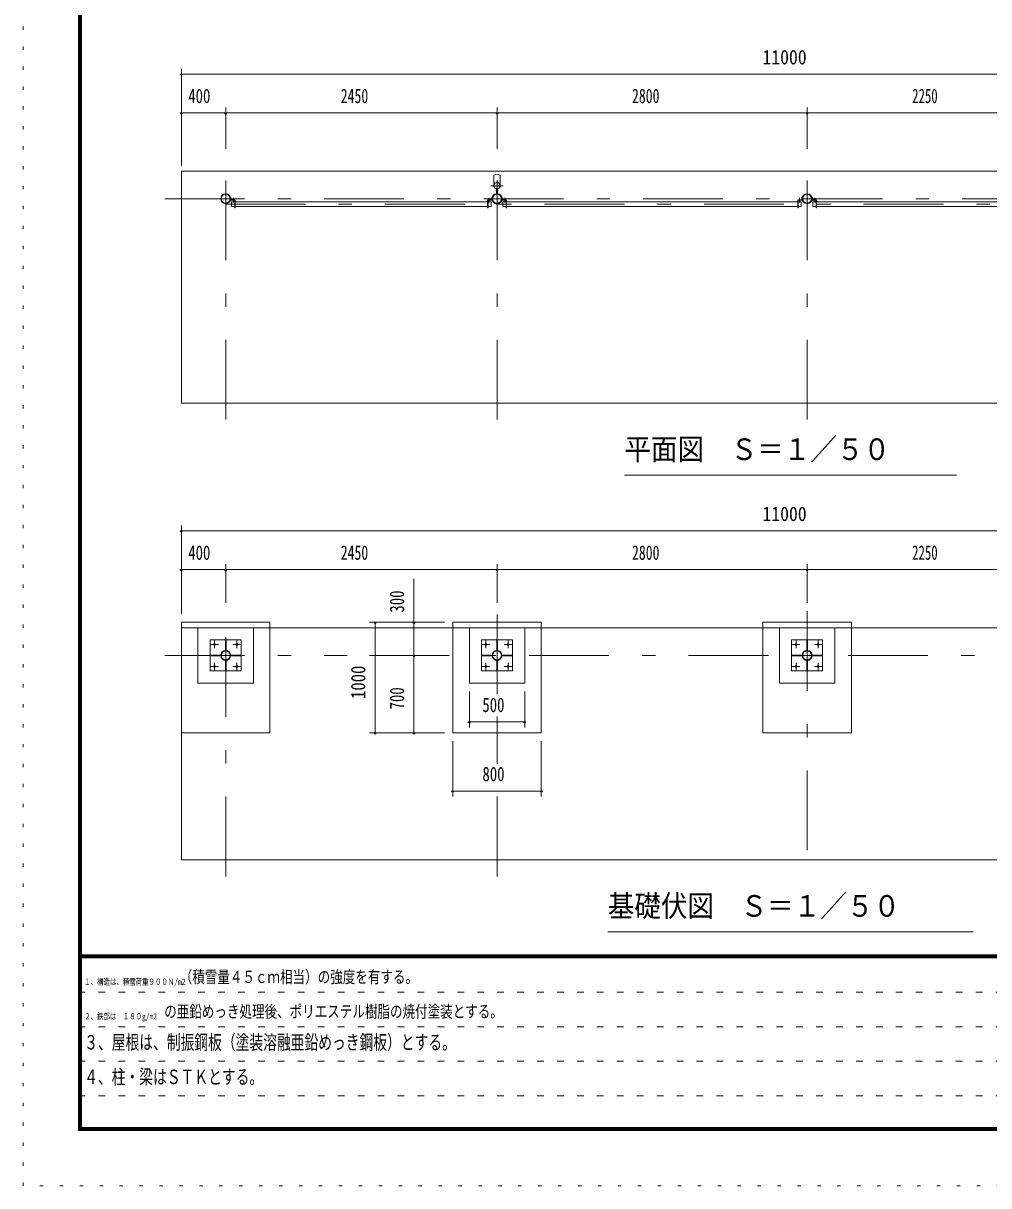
# Model space of a CAD drawing. Units: millimetres, scale not verified, with parts at other scales. Extents: x -25340 to 25345, y -10500 to 10500.
# Drawn here: x -4355 to 4362, y -10500 to 0 of the extents above; entities that cross this region are included whole.
import ezdxf
from ezdxf.enums import TextEntityAlignment as Align

# ---------------------------------------------------------------- set-up
doc = ezdxf.new("R2010")
doc.units = ezdxf.units.MM
doc.header["$LTSCALE"] = 60
for name, pattern in [('USER1', [3, 1, -2]), ('USER3', [24, 12, -5, 2, -5]), ('USER4', [3, 0.5, -2.5])]:
    doc.linetypes.add(name, pattern=pattern)
doc.layers.add('0-1_0-F', color=7, linetype='Continuous')
for name, color, linetype, lineweight in [('0-2_1-05BOLD', 7, 'Continuous', 18), ('0-3_1-25CENTER', 3, 'USER3', 18), ('0-5_1-55DIM', 3, 'Continuous', 18), ('0-C_F-F', 5, 'Continuous', 18), ('0-D_F-E_J_ADD', 5, 'USER4', 18)]:
    doc.layers.add(name, color=color, linetype=linetype, lineweight=lineweight)
doc.styles.add('ＭＳ ゴシック', font='')
doc.styles.get('ＭＳ ゴシック').set_extended_font_data('MS Gothic')

msp = doc.modelspace()

# ---------------------------------------------------------------- linework, layer by layer
at = {"layer": '0-2_1-05BOLD'}
for p, q in [((-105.3, -1457.81), (-105.3, -1373.23)), ((-50.3, -1457.81), (-50.3, -1373.23)), ((-2483.25, -1593.33), (-2483.25, -1573.33)), ((-125.55, -1573.33), (-122.35, -1573.33)), ((-125.55, -1593.33), (-125.55, -1573.33)), ((-122.35, -1593.33), (-122.35, -1573.33)), ((-82.41, -1496.06), (-82.41, -1539.41)), ((-80.8, -1494.67), (-80.8, -1540.88)), ((-74.81, -1494.67), (-74.81, -1540.88)), ((-73.2, -1496.06), (-73.2, -1539.41)), ((-33.25, -1593.33), (-33.25, -1573.33)), ((2677.65, -1593.33), (2677.65, -1573.33)), ((2766.75, -1593.33), (2766.75, -1573.33)), ((2769.95, -1573.33), (2766.75, -1573.33)), ((2769.95, -1593.33), (2769.95, -1573.33)), ((-2448.45, -1595.33), (-2478.05, -1595.33)), ((-2478.05, -1598.53), (-2448.45, -1598.53)), ((-2446.45, -1655.83), (-2475.3, -1655.83)), ((-2446.45, -1600.53), (-2446.45, -1666.33)), ((-2443.25, -1666.33), (-2446.45, -1666.33)), ((-2443.25, -1600.53), (-2443.25, -1666.33)), ((-162.35, -1613.13), (-2443.25, -1613.13)), ((-162.35, -1655.83), (-2443.25, -1655.83)), ((-162.35, -1600.53), (-162.35, -1666.33)), ((-162.35, -1666.33), (-159.15, -1666.33)), ((-159.15, -1600.53), (-159.15, -1666.33)), ((-159.15, -1655.83), (-130.3, -1655.83)), ((-157.15, -1595.33), (-127.55, -1595.33)), ((-127.55, -1598.53), (-157.15, -1598.53)), ((1.55, -1595.33), (-28.05, -1595.33)), ((-28.05, -1598.53), (1.55, -1598.53)), ((-25.3, -1613.13), (-25.3, -1655.83)), ((3.55, -1613.13), (-25.3, -1613.13)), ((3.55, -1655.83), (-25.3, -1655.83)), ((3.55, -1600.53), (3.55, -1666.33)), ((6.75, -1666.33), (3.55, -1666.33)), ((6.75, -1600.53), (6.75, -1666.33)), ((6.75, -1613.13), (2637.65, -1613.13)), ((6.75, -1655.83), (2637.65, -1655.83)), ((2640.85, -1600.53), (2640.85, -1666.33)), ((2640.85, -1655.83), (2669.7, -1655.83)), ((2642.85, -1595.33), (2672.45, -1595.33)), ((2672.45, -1598.53), (2642.85, -1598.53)), ((2801.55, -1595.33), (2771.95, -1595.33)), ((2771.95, -1598.53), (2801.55, -1598.53)), ((2803.55, -1613.13), (2774.7, -1613.13)), ((2774.7, -1613.13), (2774.7, -1655.83)), ((2803.55, -1655.83), (2774.7, -1655.83)), ((2803.55, -1600.53), (2803.55, -1666.33)), ((2806.75, -1666.33), (2803.55, -1666.33)), ((2806.75, -1600.53), (2806.75, -1666.33)), ((2806.75, -1613.13), (4887.65, -1613.13)), ((2806.75, -1655.83), (4887.65, -1655.83)), ((-2127.8, -6410.33), (-2127.8, -5410.33)), ((322.2, -6410.33), (322.2, -5410.33)), ((2322.2, -6410.33), (2322.2, -5410.33)), ((2322.2, -5410.33), (3122.2, -5410.33)), ((-2927.8, -5460.33), (8072.2, -5460.33)), ((-2777.8, -5960.33), (-2777.8, -5460.33)), ((-2277.8, -5460.33), (-2277.8, -5960.33)), ((172.2, -5460.33), (172.2, -5960.33)), ((2972.2, -5460.33), (2972.2, -5960.33)), ((-2530.8, -5570.78), (-2530.8, -5665.78)), ((-2530.8, -5645.78), (-2524.8, -5645.78)), ((-2530.8, -5665.78), (-2524.8, -5665.78)), ((-217.8, -5570.33), (62.2, -5570.33)), ((-217.8, -5850.33), (-217.8, -5570.33)), ((-80.8, -5570.78), (-80.8, -5665.78)), ((-80.8, -5570.78), (-74.8, -5570.78)), ((-80.8, -5645.78), (-74.8, -5645.78)), ((-80.8, -5665.78), (-74.8, -5665.78)), ((-74.8, -5570.78), (-74.8, -5665.78)), ((62.2, -5570.33), (62.2, -5850.33)), ((2582.2, -5570.33), (2862.2, -5570.33)), ((2582.2, -5850.33), (2582.2, -5570.33)), ((2719.2, -5570.78), (2725.2, -5570.78)), ((2719.2, -5645.78), (2725.2, -5645.78)), ((2725.2, -5570.78), (2725.2, -5665.78)), ((2862.2, -5570.33), (2862.2, -5850.33)), ((-2667.35, -5713.33), (-2572.35, -5713.33)), ((-2592.35, -5713.33), (-2592.35, -5707.33)), ((-2572.35, -5713.33), (-2572.35, -5707.33)), ((-2524.8, -5754.88), (-2530.8, -5754.88)), ((-2524.8, -5774.88), (-2530.8, -5774.88)), ((-2524.8, -5849.88), (-2524.8, -5754.88)), ((-2388.25, -5713.33), (-2483.25, -5713.33)), ((-2463.25, -5707.33), (-2463.25, -5713.33)), ((-2388.25, -5707.33), (-2388.25, -5713.33)), ((-217.35, -5713.33), (-122.35, -5713.33)), ((-142.35, -5713.33), (-142.35, -5707.33)), ((-122.35, -5713.33), (-122.35, -5707.33)), ((-80.8, -5849.88), (-80.8, -5754.88)), ((-74.8, -5774.88), (-80.8, -5774.88)), ((61.75, -5713.33), (-33.25, -5713.33)), ((-13.25, -5707.33), (-13.25, -5713.33)), ((61.75, -5707.33), (61.75, -5713.33)), ((2582.65, -5713.33), (2677.65, -5713.33)), ((2657.65, -5713.33), (2657.65, -5707.33)), ((2677.65, -5713.33), (2677.65, -5707.33)), ((2719.2, -5849.88), (2719.2, -5754.88)), ((2725.2, -5774.88), (2719.2, -5774.88)), ((2766.75, -5707.33), (2766.75, -5713.33)), ((2861.75, -5707.33), (2766.75, -5707.33)), ((2861.75, -5713.33), (2766.75, -5713.33)), ((2786.75, -5707.33), (2786.75, -5713.33)), ((2861.75, -5707.33), (2861.75, -5713.33)), ((62.2, -5850.33), (-217.8, -5850.33)), ((-74.8, -5849.88), (-80.8, -5849.88)), ((2862.2, -5850.33), (2582.2, -5850.33)), ((2725.2, -5849.88), (2719.2, -5849.88)), ((-2277.8, -5960.33), (-2777.8, -5960.33)), ((-2927.8, -6410.33), (-2127.8, -6410.33)), ((-477.8, -6410.33), (322.2, -6410.33))]:
    msp.add_line(p, q, dxfattribs=at)
for points in [[(-2927.8, -3430.33), (-2927.8, -1335.33), (8072.19, -1335.33), (8072.19, -3430.33)], [(-2387.8, -5570.33), (-2387.8, -5850.33), (-2667.8, -5850.33), (-2667.8, -5570.33)]]:
    msp.add_lwpolyline(points, close=True, dxfattribs=at)
for points in [[(-2480.05, -1593.33), (-2480.05, -1573.33), (-2483.25, -1573.33)], [(-30.05, -1593.33), (-30.05, -1573.33), (-33.25, -1573.33)], [(2674.45, -1593.33), (2674.45, -1573.33), (2677.65, -1573.33)], [(-2446.45, -1613.13), (-2475.3, -1613.13), (-2475.3, -1655.83)], [(-159.15, -1613.13), (-130.3, -1613.13), (-130.3, -1655.83)], [(2637.65, -1600.53), (2637.65, -1666.33), (2640.85, -1666.33)], [(2640.85, -1613.13), (2669.7, -1613.13), (2669.7, -1655.83)], [(-2927.8, -7555.33), (-2927.8, -5410.33), (-2127.8, -5410.33)], [(8072.2, -5410.33), (8072.2, -7555.33), (-2927.8, -7555.33)], [(-477.8, -6410.33), (-477.8, -5410.33), (322.2, -5410.33)], [(2322.2, -6410.33), (3122.2, -6410.33), (3122.2, -5410.33)], [(172.2, -5960.33), (-327.8, -5960.33), (-327.8, -5460.33)], [(2972.2, -5960.33), (2472.2, -5960.33), (2472.2, -5460.33)], [(-2530.8, -5570.78), (-2524.8, -5570.78), (-2524.8, -5665.78)], [(2719.2, -5570.78), (2719.2, -5665.78), (2725.2, -5665.78)], [(-2667.35, -5713.33), (-2667.35, -5707.33), (-2572.35, -5707.33)], [(-2524.8, -5849.88), (-2530.8, -5849.88), (-2530.8, -5754.88)], [(-2388.25, -5707.33), (-2483.25, -5707.33), (-2483.25, -5713.33)], [(-217.35, -5713.33), (-217.35, -5707.33), (-122.35, -5707.33)], [(-74.8, -5849.88), (-74.8, -5754.88), (-80.8, -5754.88)], [(61.75, -5707.33), (-33.25, -5707.33), (-33.25, -5713.33)], [(2582.65, -5713.33), (2582.65, -5707.33), (2677.65, -5707.33)], [(2725.2, -5849.88), (2725.2, -5754.88), (2719.2, -5754.88)]]:
    msp.add_lwpolyline(points, dxfattribs=at)
for centre, radius in [((-77.8, -1467.33), 27.5), ((-77.8, -1435.98), 2.25), ((-2527.8, -1585.33), 44.55), ((-2527.8, -1585.33), 40.35), ((-77.8, -1585.33), 44.55), ((-77.8, -1585.33), 40.35), ((2722.2, -1585.33), 44.55), ((2722.2, -1585.33), 40.35), ((-77.8, -1633.73), 2.25), ((-2627.8, -5610.33), 8), ((-2527.8, -5710.33), 44.55), ((-2527.8, -5710.33), 40.35), ((-2427.8, -5610.33), 8), ((-177.8, -5610.33), 8), ((-77.8, -5710.33), 44.55), ((-77.8, -5710.33), 40.35), ((22.2, -5610.33), 8), ((2622.2, -5610.33), 8), ((2722.2, -5710.33), 44.55), ((2722.2, -5710.33), 40.35), ((2822.2, -5610.33), 8), ((-2627.8, -5810.33), 8), ((-2427.8, -5810.33), 8), ((-177.8, -5810.33), 8), ((22.2, -5810.33), 8), ((2622.2, -5810.33), 8), ((2822.2, -5810.33), 8)]:
    msp.add_circle(centre, radius, dxfattribs=at)
for centre, radius, start, end in [((-77.8, -1408.72), 44.9, 52.23546, 127.76454), ((-77.8, -1467.33), 29.1, 90, 260.90512), ((-77.8, -1484.73), 44.9, 109.58864, 127.76454), ((-77.8, -1435.98), 3.85, 270, 218.65778), ((-77.8, -1467.33), 29.1, 279.09488, 84.06984), ((-77.8, -1484.73), 44.9, 52.23546, 70.41136), ((-77.8, -1585.33), 46.15, 95.72713, 270.00108), ((-77.8, -1585.33), 46.15, 273.78915, 84.28163), ((-2478.05, -1593.33), 5.2, 180, 270), ((-2478.05, -1593.33), 2, 180, 270), ((-2448.45, -1600.53), 5.2, 0, 90), ((-2448.45, -1600.53), 2, 0, 90), ((-157.15, -1600.53), 5.2, 90, 180), ((-157.15, -1600.53), 2, 90, 180), ((-127.55, -1593.33), 2, 270, 0), ((-127.55, -1593.33), 5.2, 270, 0), ((-77.8, -1633.73), 3.85, 142.09248, 90), ((-28.05, -1593.33), 5.2, 180, 270), ((-28.05, -1593.33), 2, 180, 270), ((1.55, -1600.53), 5.2, 0, 90), ((1.55, -1600.53), 2, 0, 90), ((2642.85, -1600.53), 5.2, 90, 180), ((2642.85, -1600.53), 2, 90, 180), ((2672.45, -1593.33), 2, 270, 0), ((2672.45, -1593.33), 5.2, 270, 0), ((2771.95, -1593.33), 5.2, 180, 270), ((2771.95, -1593.33), 2, 180, 270), ((2801.55, -1600.53), 5.2, 0, 90), ((2801.55, -1600.53), 2, 0, 90)]:
    msp.add_arc(centre, radius, start, end, dxfattribs=at)
at = {"layer": '0-3_1-25CENTER'}
for p, q in [((-2527.8, -3580.33), (-2527.8, -1185.33)), ((-77.8, -3580.33), (-77.8, -1185.33)), ((2722.2, -3580.33), (2722.2, -1185.33)), ((-132.8, -1467.33), (-22.8, -1467.33)), ((-67.04, -1517.8), (-88.57, -1517.8)), ((-3077.8, -1585.33), (8222.2, -1585.33)), ((-2527.8, -1634.48), (7672.2, -1634.48)), ((-2458.25, -1576.33), (-2458.25, -1618.13)), ((-147.35, -1576.33), (-147.35, -1618.13)), ((-8.25, -1576.33), (-8.25, -1618.13)), ((2652.65, -1576.33), (2652.65, -1618.13)), ((2791.75, -1576.33), (2791.75, -1618.13)), ((-2527.8, -7705.33), (-2527.8, -5310.33)), ((-77.8, -6059.77), (-77.8, -5310.33)), ((2722.2, -5310.33), (2722.2, -7705.33)), ((-2661.94, -5610.33), (-2593.65, -5610.33)), ((-2627.8, -5576.18), (-2627.8, -5644.47)), ((-2461.94, -5610.33), (-2393.65, -5610.33)), ((-2427.8, -5576.18), (-2427.8, -5644.47)), ((-211.94, -5610.33), (-143.65, -5610.33)), ((-177.8, -5576.18), (-177.8, -5644.47)), ((-11.94, -5610.33), (56.35, -5610.33)), ((22.2, -5576.18), (22.2, -5644.47)), ((2588.06, -5610.33), (2656.35, -5610.33)), ((2622.2, -5576.18), (2622.2, -5644.47)), ((2788.06, -5610.33), (2856.34, -5610.33)), ((2822.2, -5576.18), (2822.2, -5644.47)), ((-3077.8, -5710.33), (-1430.63, -5710.33)), ((-1227.8, -5710.33), (8222.2, -5710.33)), ((-2661.94, -5810.33), (-2593.65, -5810.33)), ((-2627.8, -5776.18), (-2627.8, -5844.47)), ((-2461.94, -5810.33), (-2393.65, -5810.33)), ((-2427.8, -5776.18), (-2427.8, -5844.47)), ((-211.94, -5810.33), (-143.65, -5810.33)), ((-177.8, -5776.18), (-177.8, -5844.47)), ((-11.94, -5810.33), (56.35, -5810.33)), ((22.2, -5776.18), (22.2, -5844.47)), ((2588.06, -5810.33), (2656.35, -5810.33)), ((2622.2, -5776.18), (2622.2, -5844.47)), ((2788.06, -5810.33), (2856.34, -5810.33)), ((2822.2, -5776.18), (2822.2, -5844.47)), ((-77.8, -6688.73), (-77.8, -6260.33)), ((-77.8, -7705.33), (-77.8, -6885.33))]:
    msp.add_line(p, q, dxfattribs=at)
at = {"layer": '0-5_1-55DIM'}
for p, q in [((-2927.8, -410.33), (-2927.8, -1285.33)), ((-2917.8, -460.33), (-2937.8, -460.33)), ((-2927.8, -460.33), (8072.19, -460.33)), ((-2917.8, -810.33), (-2937.8, -810.33)), ((-2927.8, -810.33), (-2527.8, -810.33)), ((-2517.8, -810.33), (-2537.8, -810.33)), ((-2527.8, -760.33), (-2527.8, -1135.33)), ((-2527.8, -810.33), (-77.8, -810.33)), ((-67.8, -810.33), (-87.8, -810.33)), ((-77.8, -760.33), (-77.8, -1135.33)), ((-77.8, -810.33), (2722.2, -810.33)), ((2732.2, -810.33), (2712.2, -810.33)), ((2722.2, -760.33), (2722.2, -1135.33)), ((2722.2, -810.33), (4972.2, -810.33)), ((1072.2, -4080.33), (4072.2, -4080.33)), ((-2917.8, -4585.33), (-2937.8, -4585.33)), ((-2927.8, -4535.33), (-2927.8, -5335.33)), ((-2927.8, -4585.33), (8072.2, -4585.33)), ((-2527.8, -5235.33), (-2527.8, -4885.33)), ((-77.8, -5235.33), (-77.8, -4885.33)), ((2722.2, -5235.33), (2722.2, -4885.33)), ((-2917.8, -4935.33), (-2937.8, -4935.33)), ((-2927.8, -4935.33), (8072.2, -4935.33)), ((-2517.8, -4935.33), (-2537.8, -4935.33)), ((-827.8, -5017.83), (-827.8, -6410.33)), ((-67.8, -4935.33), (-87.8, -4935.33)), ((2732.2, -4935.33), (2712.2, -4935.33)), ((-552.8, -5410.33), (-1227.8, -5410.33)), ((-1167.8, -5410.33), (-1187.8, -5410.33)), ((-1177.8, -5410.33), (-1177.8, -6410.33)), ((-817.8, -5410.33), (-837.8, -5410.33)), ((-817.8, -5710.33), (-837.8, -5710.33)), ((-327.8, -6035.33), (-327.8, -6360.33)), ((172.2, -6035.33), (172.2, -6360.33)), ((-317.8, -6310.33), (-337.8, -6310.33)), ((-327.8, -6310.33), (172.2, -6310.33)), ((182.2, -6310.33), (162.2, -6310.33)), ((-552.8, -6410.33), (-1227.8, -6410.33)), ((-1167.8, -6410.33), (-1187.8, -6410.33)), ((-817.8, -6410.33), (-837.8, -6410.33)), ((-477.8, -6485.33), (-477.8, -6985.33)), ((322.2, -6485.33), (322.2, -6985.33)), ((-467.8, -6935.33), (-487.8, -6935.33)), ((-477.8, -6935.33), (322.2, -6935.33)), ((332.2, -6935.33), (312.2, -6935.33)), ((4222.2, -8205.33), (922.2, -8205.33))]:
    msp.add_line(p, q, dxfattribs=at)
for centre in [(-2927.8, -460.33), (-2927.8, -810.33), (-2527.8, -810.33), (-77.8, -810.33), (2722.2, -810.33), (-2927.8, -4585.33), (-2927.8, -4935.33), (-2527.8, -4935.33), (-77.8, -4935.33), (2722.2, -4935.33), (-1177.8, -5410.33), (-827.8, -5410.33), (-827.8, -5710.33), (-327.8, -6310.33), (172.2, -6310.33), (-1177.8, -6410.33), (-827.8, -6410.33), (-477.8, -6935.33), (322.2, -6935.33)]:
    msp.add_arc(centre, 10, 180, 0, dxfattribs=at)
at = {"layer": '0-C_F-F'}
for p, q in [((-3855.46, 10100), (-3855.46, -10000)), ((-3852.96, 10097.5), (-3852.96, -9997.5)), ((-3847.96, 10092.5), (-3847.96, -9992.5)), ((-3842.96, 10087.5), (-3842.96, -9987.5)), ((-3837.96, 10082.5), (-3837.96, -9982.5)), ((-3835.46, 10080), (-3835.46, -9980)), ((-3832.96, 10077.5), (-3832.96, -9977.5)), ((24819.53, -8415), (-3830.46, -8415)), ((24819.53, -8417.5), (-3830.46, -8417.5)), ((24819.53, -8420), (-3830.46, -8420)), ((24819.53, -8422.5), (-3830.46, -8422.5)), ((24819.53, -8425), (-3830.46, -8425)), ((24819.53, -8427.5), (-3830.46, -8427.5)), ((24819.53, -8430), (-3830.46, -8430)), ((24819.53, -8432.5), (-3830.46, -8432.5)), ((24819.53, -8435), (-3830.46, -8435)), ((24819.53, -8437.5), (-3830.46, -8437.5)), ((24819.53, -8440), (-3830.46, -8440)), ((-3855.46, -10000), (24844.54, -10000)), ((-3852.96, -9997.5), (24842.03, -9997.5)), ((-3847.96, -9992.5), (24837.03, -9992.5)), ((-3842.96, -9987.5), (24832.04, -9987.5)), ((-3837.96, -9982.5), (24827.04, -9982.5)), ((-3835.46, -9980), (24824.53, -9980)), ((-3832.96, -9977.5), (24822.04, -9977.5))]:
    msp.add_line(p, q, dxfattribs=at)
at = {"layer": '0-C_F-F', "color": 6, "linetype": 'USER1'}
for p, q in [((-3855.46, -8752), (14394.54, -8752)), ((-3855.46, -9064), (14394.54, -9064)), ((-3855.46, -9376), (14394.54, -9376)), ((-3855.46, -9688), (11886.54, -9688))]:
    msp.add_line(p, q, dxfattribs=at)
at = {"layer": '0-C_F-F'}
for points in [[(-3850.46, 10095), (-3850.46, -9995), (24839.53, -9995), (24839.53, 10095)], [(-3845.46, 10090), (-3845.46, -9990), (24834.54, -9990), (24834.54, 10090)], [(-3840.46, 10085), (-3840.46, -9985), (24829.53, -9985), (24829.53, 10085)], [(-3830.46, 10075), (-3830.46, -9975), (24819.53, -9975), (24819.53, 10075)]]:
    msp.add_lwpolyline(points, dxfattribs=at)
at = {"layer": '0-D_F-E_J_ADD'}
msp.add_line((25344.54, -10500), (-4355.46, -10500), dxfattribs=at)
msp.add_lwpolyline([(-4355.46, -10500), (-4355.46, 10500), (25344.54, 10500)], dxfattribs=at)

# ---------------------------------------------------------------- texts
at = {"layer": '0-1_0-F', "style": 'ＭＳ ゴシック'}
for s, height, width, p in [('（積雪量４５ｃｍ相当）の強度を有する。', 110.7, 0.75, (-2942.97, -8702)), ('１、構造は、積雪荷重９００Ｎ/m2', 55.35, 0.75, (-3805.46, -8702)), ('\u3000の亜鉛めっき処理後、ポリエステル樹脂の焼付塗装とする。', 110.7, 0.75, (-3195.86, -9014)), ('２、鉄部は\u3000１８０g/m2', 55.35, 0.75, (-3805.46, -9014)), ('３、屋根は、制振鋼板（塗装溶融亜鉛めっき鋼板）とする。', 130.2, 0.7, (-3805.46, -9308.23)), ('４、柱・梁はＳＴＫとする。', 130.2, 0.7, (-3805.46, -9620.23))]:
    msp.add_text(s, height=height, dxfattribs=dict(at, width=width)).set_placement(p, align=Align.BOTTOM_LEFT)
at = {"layer": '0-5_1-55DIM', "color": 7, "style": 'ＭＳ ゴシック'}
for s, height, width, p in [('11000', 130.2, 0.9, (2319.15, -410.33)), ('400', 130.2, 0.75, (-2865.43, -760.33)), ('2450', 130.2, 0.7, (-1488.81, -760.33)), ('2800', 130.2, 0.7, (1140.93, -760.33)), ('2250', 130.2, 0.65, (3670.52, -760.33)), ('平面図\u3000Ｓ＝１／５０', 195.4, 0.9, (1072.2, -4003.68)), ('11000', 130.2, 0.9, (2319.15, -4535.33)), ('400', 130.2, 0.75, (-2865.42, -4885.33)), ('2450', 130.2, 0.7, (-1488.81, -4885.33)), ('2800', 130.2, 0.7, (1140.93, -4885.33)), ('2250', 130.2, 0.65, (3670.52, -4885.33)), ('500', 130.2, 0.75, (-210.24, -6260.33)), ('800', 130.2, 0.75, (-209.21, -6885.33)), ('基礎伏図\u3000Ｓ＝１／５０', 195.4, 0.9, (922.2, -8128.68))]:
    msp.add_text(s, height=height, dxfattribs=dict(at, width=width)).set_placement(p, align=Align.BOTTOM_LEFT)
for s, width, p in [('300', 0.75, (-877.8, -5323.18)), ('1000', 0.85, (-1227.8, -6103.13)), ('700', 0.75, (-877.8, -6197.33))]:
    msp.add_text(s, height=130.2, rotation=90, dxfattribs=dict(at, width=width)).set_placement(p, align=Align.BOTTOM_LEFT)

doc.saveas('drawing.dxf')
